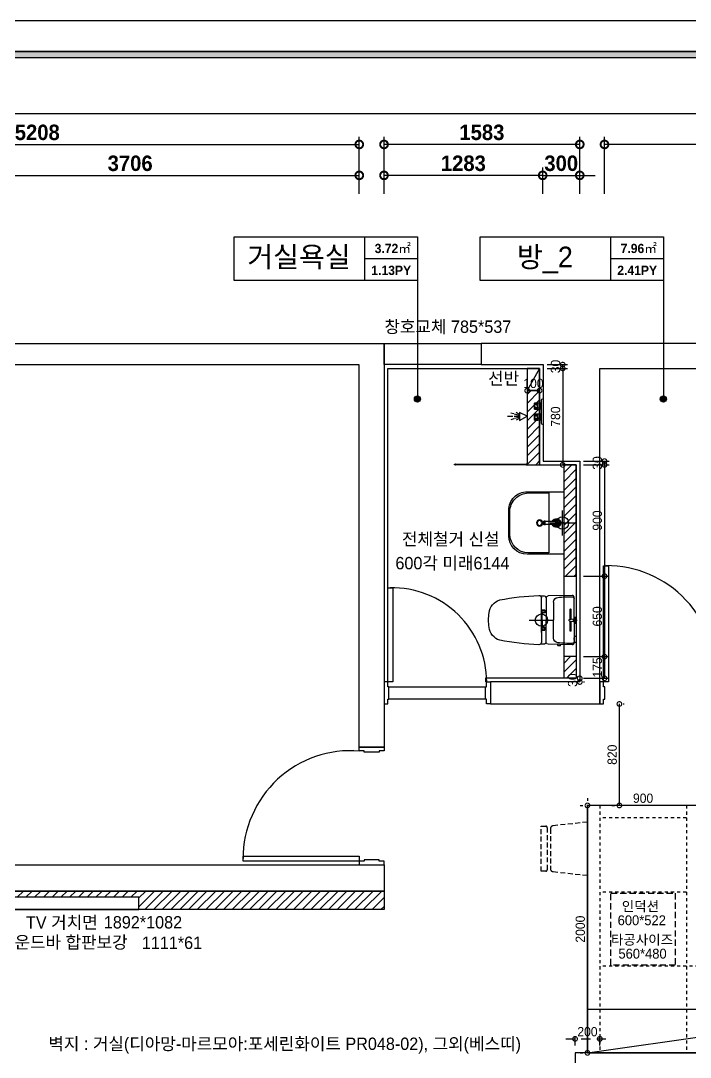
# Model space of a CAD drawing. Header units: inches. Extents: x 157163 to 245256, y -61743 to -20857.
# Drawn here: x 208200 to 213614, y -29736 to -21357 of the extents above; entities that cross this region are included whole.
import ezdxf
from ezdxf.enums import TextEntityAlignment as Align

# ---------------------------------------------------------------- set-up
doc = ezdxf.new("R2010")
doc.units = ezdxf.units.IN
doc.header["$LTSCALE"] = 50
doc.header["$MEASUREMENT"] = 0
for name, pattern in [('DASHEDX2', [1.5, 1, -0.5]), ('DH-HID2', [1.2, 0.8, -0.4]), ('HID', [2.5, 1.5, -1]), ('HID2', [1, 0.5, -0.5]), ('HIDDEN', [0.375, 0.25, -0.125])]:
    doc.linetypes.add(name, pattern=pattern)
for name, color, linetype in [('0-ELC TEXT', 7, 'Continuous'), ('03-TEXT', 3, 'Continuous'), ('03-WAL NEW', 3, 'Continuous'), ('04-WIN', 4, 'Continuous'), ('06-FUR', 6, 'Continuous'), ('07-DIM WAL', 5, 'Continuous'), ('3.기호.계단선', 30, 'Continuous'), ('BATH', 4, 'Continuous'), ('CO-BATH', 6, 'Continuous'), ('CO-DO-FR', 7, 'Continuous'), ('CO-DOOR', 8, 'Continuous'), ('F-WALL1', 2, 'Continuous'), ('fin', 5, 'Continuous'), ('FORM(YOURNAME)-1', 1, 'Continuous'), ('FORM(YOURNAME)-11', 1, 'Continuous'), ('FU-FURM', 251, 'DH-HID2'), ('HL', 6, 'HIDDEN'), ('TOILET-1', 6, 'Continuous'), ('설비', 140, 'Continuous'), ('욕실마감선', 4, 'Continuous')]:
    doc.layers.add(name, color=color, linetype=linetype)
doc.styles.add('YOURNAME', font='HY울릉도M.TTF')
doc.styles.add('넥슨고딕', font='NEXONLv1GothicBold.ttf')
doc.styles.add('스타일1', font='HY울릉도M.TTF')
doc.styles.add('코레일둥고', font='Korail_Round_Gothic_Medium.ttf')
doc.dimstyles.new('30', dxfattribs={"dimscale": 30, "dimtxt": 2.5, "dimasz": 2.5, "dimexe": 1.25, "dimexo": 2, "dimtad": 1, "dimdec": 0, "dimtxsty": '스타일1', "dimblk": 'DOTSMALL', "dimcen": 2.5, "dimclrd": 1, "dimclre": 1, "dimclrt": 7, "dimadec": 0, "dimazin": 0, "dimtfac": 1, "dimtdec": 0, "dimtix": 1, "dimtmove": 0, "dimatfit": 3, "dimldrblk": 'DOTSMALL', "dimfxl": 1.25, "dimarcsym": 0})
doc.dimstyles.new('50', dxfattribs={"dimscale": 50, "dimtxt": 2.5, "dimasz": 2.5, "dimexe": 1.25, "dimexo": 2, "dimtad": 1, "dimdec": 0, "dimtxsty": '넥슨고딕', "dimblk": 'DOTSMALL', "dimcen": 2.5, "dimclrd": 1, "dimclre": 1, "dimclrt": 7, "dimadec": 0, "dimazin": 0, "dimtfac": 1, "dimtdec": 0, "dimtix": 1, "dimtmove": 0, "dimatfit": 3, "dimldrblk": 'DOTSMALL', "dimfxl": 1.25, "dimarcsym": 0})

# ---------------------------------------------------------------- blocks, each defined once
blk = doc.blocks.new('FORM-ELEVATION')
at = {"layer": 'FORM(YOURNAME)-11'}
h = blk.add_hatch(color=256, dxfattribs=at)
h.dxf.hatch_style = 1
h.paths.add_polyline_path([(-10309, 35708), (71691, 35708), (71691, 35508), (-10309, 35508)])
h.paths.add_polyline_path([(-10309, -21492), (71691, -21492), (71691, -21692), (-10309, -21692)])
at = {"layer": 'Defpoints', "color": 158}
for points in [[(-10309, -21692), (71691, -21692), (71691, 35708), (-10309, 35708)], [(-8309, 33708), (61071, 33708), (61071, -19692), (-8309, -19692)]]:
    blk.add_lwpolyline(points, close=True, dxfattribs=at)
at = {"layer": 'FORM(YOURNAME)-11', "color": 250}
blk.add_lwpolyline([(-11309, -22692), (72691, -22692), (72691, 36708), (-11309, 36708)], close=True, dxfattribs=at)
at = {"layer": 'FORM(YOURNAME)-11'}
blk.add_lwpolyline([(-10309, 35708), (71691, 35708), (71691, 35508), (-10309, 35508)], close=True, dxfattribs=at)
at = {"layer": 'FORM(YOURNAME)-11', "color": 3, "style": 'YOURNAME'}
for tag, height, p in [('1', 450, (71041, -1219)), ('2', 450, (71041, -1863)), ('3', 450, (71041, -3150)), ('4', 450, (71041, -5081)), ('5', 515, (71041, -7398)), ('6', 515, (71041, -9650)), ('7', 515, (71041, -11903)), ('8', 515, (71041, -14155)), ('9', 515, (71041, -16408)), ('10', 515, (66791, -18596)), ('11', 515, (71041, -18660)), ('12', 515, (66791, -20848)), ('13', 515, (71041, -20848))]:
    blk.add_attdef(tag, text='', height=height, dxfattribs=at).set_placement(p, align=Align.MIDDLE_RIGHT)
blk = doc.blocks.new('_DOTSMALL')
at = {"color": 0, "linetype": 'ByBlock', "const_width": 0.5}
blk.add_lwpolyline([(-0.0625, 0, 1), (0.0625, 0, 1)], format="xyb", close=True, dxfattribs=at)
blk = doc.blocks.new('*D36')
at = {"layer": '07-DIM WAL', "color": 1, "lineweight": -2, "transparency": 16777216}
for p, q in [((207231.3, -22756.9), (207231.3, -22544.4)), ((207231.3, -22606.9), (210937.3, -22606.9)), ((210937.3, -22756.9), (210937.3, -22544.4))]:
    blk.add_line(p, q, dxfattribs=at)
at = {"layer": 'Defpoints', "color": 0, "transparency": 16777216}
for p in [(210937.3, -22606.9), (207231.3, -22856.9), (210937.3, -22856.9)]:
    blk.add_point(p, dxfattribs=at)
at = {"layer": '07-DIM WAL', "color": 1, "lineweight": -2, "transparency": 16777216, "xscale": 125, "yscale": 125, "zscale": 125, "rotation": 180}
blk.add_blockref('_DOTSMALL', (207231.3, -22606.9), dxfattribs=at)
at = {"layer": '07-DIM WAL', "color": 1, "lineweight": -2, "transparency": 16777216, "xscale": 125, "yscale": 125, "zscale": 125}
blk.add_blockref('_DOTSMALL', (210937.3, -22606.9), dxfattribs=at)
at = {"layer": '07-DIM WAL', "color": 7, "transparency": 16777216, "insert": (209084.3, -22510), "char_height": 125, "attachment_point": 5, "style": '넥슨고딕'}
blk.add_mtext('3706', dxfattribs=at)
blk = doc.blocks.new('*D37')
at = {"layer": '07-DIM WAL', "color": 1, "lineweight": -2, "transparency": 16777216}
for p, q in [((205729.3, -22756.9), (205729.3, -22294.4)), ((205729.3, -22356.9), (210937.3, -22356.9)), ((210937.3, -22756.9), (210937.3, -22294.4))]:
    blk.add_line(p, q, dxfattribs=at)
at = {"layer": 'Defpoints', "color": 0, "transparency": 16777216}
for p in [(210937.3, -22356.9), (205729.3, -22856.9), (210937.3, -22856.9)]:
    blk.add_point(p, dxfattribs=at)
at = {"layer": '07-DIM WAL', "color": 1, "lineweight": -2, "transparency": 16777216, "xscale": 125, "yscale": 125, "zscale": 125, "rotation": 180}
blk.add_blockref('_DOTSMALL', (205729.3, -22356.9), dxfattribs=at)
at = {"layer": '07-DIM WAL', "color": 1, "lineweight": -2, "transparency": 16777216, "xscale": 125, "yscale": 125, "zscale": 125}
blk.add_blockref('_DOTSMALL', (210937.3, -22356.9), dxfattribs=at)
at = {"layer": '07-DIM WAL', "color": 7, "transparency": 16777216, "insert": (208333.3, -22260), "char_height": 125, "attachment_point": 5, "style": '넥슨고딕'}
blk.add_mtext('5208', dxfattribs=at)
blk = doc.blocks.new('*D40')
at = {"layer": '07-DIM WAL', "color": 1, "lineweight": -2, "transparency": 16777216}
for p, q in [((212920.3, -22756.9), (212920.3, -22294.4)), ((216060.3, -22356.9), (212920.3, -22356.9)), ((216060.3, -22756.9), (216060.3, -22294.4))]:
    blk.add_line(p, q, dxfattribs=at)
at = {"layer": 'Defpoints', "color": 0, "transparency": 16777216}
for p in [(212920.3, -22356.9), (212920.3, -22856.9), (216060.3, -22856.9)]:
    blk.add_point(p, dxfattribs=at)
at = {"layer": '07-DIM WAL', "color": 1, "lineweight": -2, "transparency": 16777216, "xscale": 125, "yscale": 125, "zscale": 125, "rotation": 180}
blk.add_blockref('_DOTSMALL', (212920.3, -22356.9), dxfattribs=at)
at = {"layer": '07-DIM WAL', "color": 1, "lineweight": -2, "transparency": 16777216, "xscale": 125, "yscale": 125, "zscale": 125}
blk.add_blockref('_DOTSMALL', (216060.3, -22356.9), dxfattribs=at)
at = {"layer": '07-DIM WAL', "color": 7, "transparency": 16777216, "insert": (214490.3, -22260), "char_height": 125, "attachment_point": 5, "style": '넥슨고딕'}
blk.add_mtext('3140', dxfattribs=at)
blk = doc.blocks.new('*D41')
at = {"layer": '07-DIM WAL', "color": 1, "lineweight": -2, "transparency": 16777216}
for p, q in [((211137.3, -22756.9), (211137.3, -22294.4)), ((212720.3, -22356.9), (211137.3, -22356.9)), ((212720.3, -22756.9), (212720.3, -22294.4))]:
    blk.add_line(p, q, dxfattribs=at)
at = {"layer": 'Defpoints', "color": 0, "transparency": 16777216}
for p in [(211137.3, -22356.9), (211137.3, -22856.9), (212720.3, -22856.9)]:
    blk.add_point(p, dxfattribs=at)
at = {"layer": '07-DIM WAL', "color": 1, "lineweight": -2, "transparency": 16777216, "xscale": 125, "yscale": 125, "zscale": 125, "rotation": 180}
blk.add_blockref('_DOTSMALL', (211137.3, -22356.9), dxfattribs=at)
at = {"layer": '07-DIM WAL', "color": 1, "lineweight": -2, "transparency": 16777216, "xscale": 125, "yscale": 125, "zscale": 125}
blk.add_blockref('_DOTSMALL', (212720.3, -22356.9), dxfattribs=at)
at = {"layer": '07-DIM WAL', "color": 7, "transparency": 16777216, "insert": (211928.8, -22260), "char_height": 125, "attachment_point": 5, "style": '넥슨고딕'}
blk.add_mtext('1583', dxfattribs=at)
blk = doc.blocks.new('*D42')
at = {"layer": '07-DIM WAL', "color": 1, "lineweight": -2, "transparency": 16777216}
for p, q in [((212420.3, -22606.9), (212295.3, -22606.9)), ((212420.3, -22756.9), (212420.3, -22544.4)), ((212420.3, -22606.9), (212720.3, -22606.9)), ((212720.3, -22756.9), (212720.3, -22544.4)), ((212720.3, -22606.9), (212845.3, -22606.9))]:
    blk.add_line(p, q, dxfattribs=at)
at = {"layer": 'Defpoints', "color": 0, "transparency": 16777216}
for p in [(212720.3, -22606.9), (212420.3, -22856.9), (212720.3, -22856.9)]:
    blk.add_point(p, dxfattribs=at)
at = {"layer": '07-DIM WAL', "color": 1, "lineweight": -2, "transparency": 16777216, "xscale": 125, "yscale": 125, "zscale": 125}
blk.add_blockref('_DOTSMALL', (212420.3, -22606.9), dxfattribs=at)
at = {"layer": '07-DIM WAL', "color": 1, "lineweight": -2, "transparency": 16777216, "xscale": 125, "yscale": 125, "zscale": 125, "rotation": 180}
blk.add_blockref('_DOTSMALL', (212720.3, -22606.9), dxfattribs=at)
at = {"layer": '07-DIM WAL', "color": 7, "transparency": 16777216, "insert": (212570.3, -22510), "char_height": 125, "attachment_point": 5, "style": '넥슨고딕'}
blk.add_mtext('300', dxfattribs=at)
blk = doc.blocks.new('*D43')
at = {"layer": '07-DIM WAL', "color": 1, "lineweight": -2, "transparency": 16777216}
for p, q in [((211137.3, -22756.9), (211137.3, -22544.4)), ((212420.3, -22606.9), (211137.3, -22606.9)), ((212420.3, -22756.9), (212420.3, -22544.4))]:
    blk.add_line(p, q, dxfattribs=at)
at = {"layer": 'Defpoints', "color": 0, "transparency": 16777216}
for p in [(211137.3, -22606.9), (211137.3, -22856.9), (212420.3, -22856.9)]:
    blk.add_point(p, dxfattribs=at)
at = {"layer": '07-DIM WAL', "color": 1, "lineweight": -2, "transparency": 16777216, "xscale": 125, "yscale": 125, "zscale": 125, "rotation": 180}
blk.add_blockref('_DOTSMALL', (211137.3, -22606.9), dxfattribs=at)
at = {"layer": '07-DIM WAL', "color": 1, "lineweight": -2, "transparency": 16777216, "xscale": 125, "yscale": 125, "zscale": 125}
blk.add_blockref('_DOTSMALL', (212420.3, -22606.9), dxfattribs=at)
at = {"layer": '07-DIM WAL', "color": 7, "transparency": 16777216, "insert": (211778.8, -22510), "char_height": 125, "attachment_point": 5, "style": '넥슨고딕'}
blk.add_mtext('1283', dxfattribs=at)
blk = doc.blocks.new('A$C004A4CAE')
at = {"layer": 'fin', "color": 6}
for p, q in [((0, 0), (0, 5)), ((200, 15), (10, 15)), ((36, 69), (36, 70)), ((84, 69), (36, 69)), ((51, 63), (36, 63)), ((51, 57), (36, 57)), ((51, 51), (36, 51)), ((36, 23), (36, 45)), ((84, 45), (36, 45)), ((82, 72), (38, 72)), ((82, 21), (38, 21)), ((43, 15), (43, 21)), ((84, 63), (69, 63)), ((84, 57), (69, 57)), ((84, 51), (69, 51)), ((77, 15), (77, 21)), ((84, 69), (84, 70)), ((84, 23), (84, 45)), ((126, 69), (126, 70)), ((174, 69), (126, 69)), ((141, 63), (126, 63)), ((141, 57), (126, 57)), ((141, 51), (126, 51)), ((174, 45), (126, 45)), ((126, 23), (126, 45)), ((172, 72), (128, 72)), ((172, 21), (128, 21)), ((133, 15), (133, 21)), ((174, 63), (159, 63)), ((174, 57), (159, 57)), ((174, 51), (159, 51)), ((167, 15), (167, 21)), ((174, 69), (174, 70)), ((174, 23), (174, 45)), ((210, 0), (210, 5))]:
    blk.add_line(p, q, dxfattribs=at)
for centre, radius, start, end in [((10, 5), 10, 90, 180), ((36, 66), 3, 90, 270), ((36, 60), 3, 90, 270), ((36, 54), 3, 90, 270), ((36, 48), 3, 90, 270), ((38, 70), 2, 90, 180), ((38, 23), 2, 180, 270), ((51, 66), 3, 90, 270), ((51, 60), 3, 90, 270), ((51, 54), 3, 90, 270), ((51, 48), 3, 90, 270), ((69, 66), 3, 270, 90), ((69, 60), 3, 270, 90), ((69, 54), 3, 270, 90), ((69, 48), 3, 270, 90), ((82, 70), 2, 0, 90), ((82, 23), 2, 270, 0), ((84, 66), 3, 270, 90), ((84, 60), 3, 270, 90), ((84, 54), 3, 270, 90), ((84, 48), 3, 270, 90), ((126, 66), 3, 90, 270), ((126, 60), 3, 90, 270), ((126, 54), 3, 90, 270), ((126, 48), 3, 90, 270), ((128, 70), 2, 90, 180), ((128, 23), 2, 180, 270), ((141, 66), 3, 90, 270), ((141, 60), 3, 90, 270), ((141, 54), 3, 90, 270), ((141, 48), 3, 90, 270), ((159, 66), 3, 270, 90), ((159, 60), 3, 270, 90), ((159, 54), 3, 270, 90), ((159, 48), 3, 270, 90), ((172, 70), 2, 0, 90), ((172, 23), 2, 270, 0), ((174, 66), 3, 270, 90), ((174, 60), 3, 270, 90), ((174, 54), 3, 270, 90), ((174, 48), 3, 270, 90), ((200, 5), 10, 0, 90)]:
    blk.add_arc(centre, radius, start, end, dxfattribs=at)
blk = doc.blocks.new('VUDAUSEH')
at = {"layer": '04-WIN'}
blk.add_lwpolyline([(211922.3, -24136.9), (211137.3, -24136.9), (211137.3, -23965.9), (211922.3, -23965.9)], close=True, dxfattribs=at)
at = {"layer": '3.기호.계단선'}
for p, q in [((212580.3, -25516.9), (212580.3, -25316.9)), ((212480.3, -25416.9), (212680.3, -25416.9)), ((212410.3, -26301.9), (212410.3, -26101.9)), ((212310.3, -26201.9), (212510.3, -26201.9))]:
    blk.add_line(p, q, dxfattribs=at)
for centre in [(212580.3, -25416.9), (212410.3, -26201.9)]:
    blk.add_circle(centre, 50, dxfattribs=at)
at = {"layer": 'CO-DO-FR'}
for points in [[(211137.3, -26701.9), (211137.3, -26879.9), (211167.3, -26879.9), (211167.3, -26839.9), (211177.3, -26839.9), (211177.3, -26741.9), (211167.3, -26741.9), (211167.3, -26701.9), (211137.3, -26701.9)], [(211997.3, -26701.9), (211997.3, -26879.9), (211967.3, -26879.9), (211967.3, -26839.9), (211957.3, -26839.9), (211957.3, -26741.9), (211967.3, -26741.9), (211967.3, -26701.9), (211997.3, -26701.9)], [(212882.3, -26701.9), (212882.3, -26879.9), (212912.3, -26879.9), (212912.3, -26839.9), (212922.3, -26839.9), (212922.3, -26741.9), (212912.3, -26741.9), (212912.3, -26701.9), (212882.3, -26701.9)], [(210937.3, -27229.9), (211137.3, -27229.9), (211137.3, -27259.9), (211097.3, -27259.9), (211097.3, -27269.9), (210977.3, -27269.9), (210977.3, -27259.9), (210937.3, -27259.9), (210937.3, -27229.9)], [(210937.3, -28179.9), (211137.3, -28179.9), (211137.3, -28149.9), (211097.3, -28149.9), (211097.3, -28139.9), (210977.3, -28139.9), (210977.3, -28149.9), (210937.3, -28149.9), (210937.3, -28179.9)]]:
    blk.add_lwpolyline(points, close=True, dxfattribs=at)
at = {"layer": 'CO-DOOR'}
for p, q in [((211177.3, -26741.9), (211957.3, -26741.9)), ((211957.3, -26839.9), (211177.3, -26839.9))]:
    blk.add_line(p, q, dxfattribs=at)
for points in [[(212952.3, -25761.9), (212952.3, -26701.9), (212912.3, -26701.9), (212912.3, -25761.9)], [(211207.3, -25940.9), (211207.3, -26701.9), (211167.3, -26701.9), (211167.3, -25940.9)], [(209997.3, -28109.9), (210937.3, -28109.9), (210937.3, -28149.9), (209997.3, -28149.9)]]:
    blk.add_lwpolyline(points, close=True, dxfattribs=at)
for centre, radius, start, end in [((212936.7, -26643.4), 881.6, 356.19912, 90.28382), ((211203.3, -26704.8), 764.1, 0.2166, 91.19621), ((210868, -28127.8), 870.6, 85.43059, 180.1399)]:
    blk.add_arc(centre, radius, start, end, dxfattribs=at)
at = {"layer": 'F-WALL1'}
for p, q in [((217024.3, -23965.9), (211922.3, -23965.9)), ((212882.3, -24167.9), (216011.3, -24167.9)), ((212882.3, -26879.9), (212882.3, -24167.9)), ((205830.3, -28179.9), (211137.3, -28179.9)), ((211137.3, -28179.9), (211137.3, -28391.9)), ((211137.3, -28391.9), (205917.3, -28391.9))]:
    blk.add_line(p, q, dxfattribs=at)
for points in [[(205729.3, -24428.9), (205630.3, -24428.9), (205630.3, -23965.9), (211137.3, -23965.9), (211137.3, -27229.9), (210937.3, -27229.9), (210937.3, -24138.9), (207217.3, -24138.9), (207217.3, -24724.9), (206671.3, -24724.9), (206671.3, -24123.9), (205729.3, -24123.9), (205729.3, -24428.9)], [(211922.3, -23965.9), (211922.3, -24136.9), (212425.3, -24136.9), (212425.3, -24916.9), (212720.3, -24916.9), (212720.3, -26701.9), (211997.3, -26701.9), (211997.3, -26879.9), (212882.3, -26879.9)], [(216152.3, -28374.9), (215952.3, -28374.9), (215952.3, -29699.9), (212682.3, -29699.9), (212682.3, -29854.9), (215977.3, -29854.9), (215977.3, -30482.9), (216152.3, -30482.9), (216152.3, -29669.9), (216462.3, -29669.9), (216462.3, -28974.9), (216152.3, -28974.9), (216152.3, -28374.9)]]:
    blk.add_lwpolyline(points, dxfattribs=at)
at = {"xscale": -1, "rotation": 89.99999999999991}
blk.add_blockref('A$C004A4CAE', (212425.3, -24411.9), dxfattribs=at)
blk = doc.blocks.new('A$C4B2D31F0')
for p, q in [((168.9, 707.3), (216.9, 707.3)), ((192.9, 707.3), (192.9, 716))]:
    blk.add_line(p, q)
at = {"layer": 'fin', "color": 4}
for p, q in [((185, 690.9), (20.4, 690.9)), ((37.2, 692.3), (24.7, 692.3)), ((37.2, 692.3), (49.7, 692.3)), ((200.9, 690.9), (365.5, 690.9)), ((47.7, 523.7), (192.9, 523.7)), ((338.2, 523.7), (192.9, 523.7)), ((12.6, 465.9), (192.9, 465.9)), ((192.9, 426.6), (13.7, 426.6)), ((373.3, 465.9), (192.9, 465.9)), ((192.9, 426.6), (372.2, 426.6))]:
    blk.add_line(p, q, dxfattribs=at)
for points in [[(20.4, 690.9), (7.9, 690.9, 0.421209), (-7.1, 675.5), (-2.4, 480.5, 0.001659)], [(365.5, 690.9), (378, 690.9, -0.421209), (392.9, 675.5), (388.3, 480.5, -0.001659)], [(12.6, 465.9, 0.371724), (-1.8, 451.2, 0.003515), (-1, 420.3, 0.320541)], [(373.3, 465.9, -0.371724), (387.7, 451.2, -0.003515), (386.9, 420.3, -0.320541)]]:
    blk.add_lwpolyline(points, format="xyb", dxfattribs=at)
for centre, radius, start, end in [((1004.3, 663.1), 1000, 179.31159, 185.94375), ((20.4, 674.9), 16, 90, 179.31159), ((24.7, 707.3), 15, 180, 270), ((49.7, 707.3), 15, 270, 0), ((365.5, 674.9), 16, 0.68841, 90), ((-618.4, 663.1), 1000, 354.05625, 0.68841), ((49.4, 563.7), 40, 185.94375, 267.51291), ((336.5, 563.7), 40, 272.48709, 354.05625), ((13.7, 406.6), 20, 90, 182.3333), ((12.6, 480.9), 15, 181.36509, 270), ((372.2, 406.6), 20, 357.6667, 90), ((373.3, 480.9), 15, 270, 358.63491), ((2197.7, 495.6), 2205.9, 182.3333, 190.60807), ((-1811.8, 495.6), 2205.9, 349.39193, 357.6667), ((148.7, 128.9), 125.5, 198.2964, 263.42408), ((237.2, 128.9), 125.5, 276.57592, 341.7036), ((192.9, 405.9), 405.9, 261.69926, 270), ((192.9, 405.9), 405.9, 270, 278.30074)]:
    blk.add_arc(centre, radius, start, end, dxfattribs=at)
at = {"layer": 'HL', "linetype": 'Continuous'}
for p, q in [((168.9, 697.3), (168.9, 707.3)), ((168.9, 697.3), (216.9, 697.3)), ((186, 692.5), (180.6, 697.3)), ((181.6, 685.5), (186, 692.5)), ((187, 651.2), (181.6, 685.5)), ((181.6, 685.5), (204.3, 685.5)), ((186, 692.5), (199.9, 692.5)), ((198.9, 651.2), (204.3, 685.5)), ((199.9, 692.5), (205.3, 697.3)), ((204.3, 685.5), (199.9, 692.5)), ((216.9, 697.3), (216.9, 707.3)), ((106.4, 666.3), (184.4, 666.3)), ((106.4, 659.3), (185.5, 659.3)), ((187, 651.2), (198.9, 651.2)), ((200.4, 659.3), (279.4, 659.3)), ((201.4, 666.3), (279.4, 666.3)), ((-16, 576.9), (-16, 564.8)), ((-12, 580.9), (-4.8, 580.9)), ((-12, 560.8), (-4.3, 560.8)), ((192.9, 433.7), (146.6, 433.7)), ((192.9, 433.7), (239.3, 433.7))]:
    blk.add_line(p, q, dxfattribs=at)
for points in [[(110.4, 426.6), (110.4, 450.8, -0.414214), (114.4, 454.8), (130.9, 454.8, -0.414214), (134.9, 450.8), (134.9, 435.2), (134.9, 426.6)], [(134.9, 435.2), (144.6, 435.2, -0.414214), (146.6, 433.2), (146.6, 426.6)], [(251, 435.2), (241.3, 435.2, 0.414214), (239.3, 433.2), (239.3, 426.6)], [(275.5, 426.6), (275.5, 450.8, 0.414214), (271.5, 454.8), (255, 454.8, 0.414214), (251, 450.8), (251, 435.2), (251, 426.6)]]:
    blk.add_lwpolyline(points, format="xyb", dxfattribs=at)
for centre in [(122.9, 440.9), (262.9, 440.9)]:
    blk.add_circle(centre, 8, dxfattribs=at)
for centre, radius, start, end in [((106.4, 662.8), 3.5, 90, 270), ((279.4, 662.8), 3.5, 270, 90), ((-12, 576.9), 4, 90, 180), ((-12, 564.8), 4, 180, 270)]:
    blk.add_arc(centre, radius, start, end, dxfattribs=at)
blk = doc.blocks.new('B-003')
blk.add_line((0, 0), (0, -65))
at = {"layer": 'CO-BATH'}
for p, q in [((-252.5, 0), (-252.5, -295)), ((252.5, 0), (-252.5, 0)), ((252.5, -295), (252.5, 0)), ((-102.5, -445), (102.5, -445))]:
    blk.add_line(p, q, dxfattribs=at)
at = {"layer": 'CO-BATH', "color": 8}
for p, q in [((-12.5, -60), (-12.5, -150.5)), ((12.5, -60), (12.5, -150.5)), ((-242.5, -120), (-242.5, -285)), ((242.5, -120), (-242.5, -120)), ((-14.5, -155.5), (-14.5, -160.5)), ((-14.5, -160.5), (14.5, -160.5)), ((-13.5, -150.5), (-13.5, -155.5)), ((13.5, -150.5), (13.5, -155.5)), ((14.5, -155.5), (14.5, -160.5)), ((242.5, -285), (242.5, -120)), ((-92.5, -435), (92.5, -435))]:
    blk.add_line(p, q, dxfattribs=at)
at = {"layer": 'CO-BATH', "color": 251}
for p, q in [((-14.5, -155.5), (14.5, -155.5)), ((-13.5, -150.5), (13.5, -150.5))]:
    blk.add_line(p, q, dxfattribs=at)
at = {"layer": 'CO-BATH', "color": 8}
blk.add_circle((0, -195), 25, dxfattribs=at)
at = {"layer": 'CO-BATH', "color": 251}
blk.add_circle((0, -195), 20, dxfattribs=at)
at = {"layer": 'CO-BATH', "color": 8}
for centre, radius, start, end in [((0, -60), 35, 290.92481, 249.07514), ((0, -60), 12.5, 359.99998, 179.99998), ((-92.5, -285), 150, 180, 270), ((92.5, -285), 150, 270, 0)]:
    blk.add_arc(centre, radius, start, end, dxfattribs=at)
at = {"layer": 'CO-BATH', "color": 251}
for radius, start, end in [(30, 294.62429, 245.37566), (25, 299.99998, 239.99998), (18, 313.98294, 226.01701)]:
    blk.add_arc((0, -60), radius, start, end, dxfattribs=at)
at = {"layer": 'CO-BATH'}
for centre, start, end in [((-102.5, -295), 180, 270), ((102.5, -295), 270, 0)]:
    blk.add_arc(centre, 150, start, end, dxfattribs=at)
blk = doc.blocks.new('AC-8')
at = {"layer": 'BATH'}
for p, q in [((-51, 54), (0, 143)), ((0, 143), (45, 54)), ((45, 54), (-51, 54)), ((-25, 47), (-46, 12)), ((-14, 47), (-28, -8)), ((-2, 49), (-2, -11)), ((10, 47), (25, -8)), ((22, 47), (43, 12)), ((-31, -16), (-41, -49)), ((-2, -27), (-2, -89)), ((28, -16), (38, -49))]:
    blk.add_line(p, q, dxfattribs=at)
blk = doc.blocks.new('A$C1AC25B95')
at = {"layer": '욕실마감선', "color": 8}
for p, q in [((28, 72), (28, 75)), ((53, 74), (53, 75))]:
    blk.add_line(p, q, dxfattribs=at)
at = {"layer": 'TOILET-1', "linetype": 'Continuous', "xscale": 0.873786407766195, "yscale": 0.873786407766195, "zscale": 0.873786407766195, "rotation": 180}
blk.add_blockref('AC-8', (40, 125), dxfattribs=at)
blk = doc.blocks.new('*D45')
at = {"layer": '07-DIM WAL', "color": 1, "lineweight": -2, "transparency": 16777216}
for p, q in [((212295.3, -24286.9), (212295.3, -24309.4)), ((212395.3, -24286.9), (212395.3, -24309.4)), ((212295.3, -24346.9), (212395.3, -24346.9))]:
    blk.add_line(p, q, dxfattribs=at)
at = {"layer": 'Defpoints', "color": 0, "transparency": 16777216}
for p in [(212295.3, -24346.9), (212395.3, -24346.9), (212395.3, -24346.9)]:
    blk.add_point(p, dxfattribs=at)
at = {"layer": '07-DIM WAL', "color": 1, "lineweight": -2, "transparency": 16777216, "xscale": 75, "yscale": 75, "zscale": 75}
blk.add_blockref('_DOTSMALL', (212295.3, -24346.9), dxfattribs=at)
at = {"layer": '07-DIM WAL', "color": 1, "lineweight": -2, "transparency": 16777216, "xscale": 75, "yscale": 75, "zscale": 75, "rotation": 180}
blk.add_blockref('_DOTSMALL', (212395.3, -24346.9), dxfattribs=at)
at = {"layer": '07-DIM WAL', "color": 7, "transparency": 16777216, "insert": (212345.3, -24289.1), "char_height": 75, "attachment_point": 5, "style": '스타일1'}
blk.add_mtext('100', dxfattribs=at)
blk = doc.blocks.new('*D141')
at = {"layer": '07-DIM WAL', "color": 1, "lineweight": -2, "transparency": 16777216}
for p, q in [((213040.5, -27699.9), (213040.5, -26879.9)), ((213070.5, -26879.9), (213078, -26879.9)), ((212980.5, -27699.9), (213003, -27699.9))]:
    blk.add_line(p, q, dxfattribs=at)
at = {"layer": 'Defpoints', "color": 0, "transparency": 16777216}
for p in [(213010.5, -26879.9), (213040.5, -26879.9), (213040.5, -27699.9)]:
    blk.add_point(p, dxfattribs=at)
at = {"layer": '07-DIM WAL', "color": 1, "lineweight": -2, "transparency": 16777216, "xscale": 75, "yscale": 75, "zscale": 75}
for p, rotation in [((213040.5, -26879.9), 90), ((213040.5, -27699.9), 270)]:
    blk.add_blockref('_DOTSMALL', p, dxfattribs=dict(at, rotation=rotation))
at = {"layer": '07-DIM WAL', "color": 7, "linetype": 'HID', "transparency": 16777216, "insert": (212982.7, -27289.9), "char_height": 75, "attachment_point": 5, "rotation": 90, "style": '스타일1'}
blk.add_mtext('820', dxfattribs=at)
blk = doc.blocks.new('*D178')
at = {"layer": '07-DIM WAL', "color": 1, "lineweight": -2, "transparency": 16777216}
for p, q in [((212750.3, -24946.9), (212957.8, -24946.9)), ((212920.3, -24946.9), (212920.3, -25846.9)), ((212750.3, -25846.9), (212957.8, -25846.9))]:
    blk.add_line(p, q, dxfattribs=at)
at = {"layer": 'Defpoints', "color": 0, "transparency": 16777216}
for p in [(212690.3, -24946.9), (212690.3, -25846.9), (212920.3, -25846.9)]:
    blk.add_point(p, dxfattribs=at)
at = {"layer": '07-DIM WAL', "color": 1, "lineweight": -2, "transparency": 16777216, "xscale": 75, "yscale": 75, "zscale": 75}
for p, rotation in [((212920.3, -24946.9), 90), ((212920.3, -25846.9), 270)]:
    blk.add_blockref('_DOTSMALL', p, dxfattribs=dict(at, rotation=rotation))
at = {"layer": '07-DIM WAL', "color": 7, "transparency": 16777216, "insert": (212862.6, -25396.9), "char_height": 75, "attachment_point": 5, "rotation": 90, "style": '스타일1'}
blk.add_mtext('900', dxfattribs=at)
blk = doc.blocks.new('*D179')
at = {"layer": '07-DIM WAL', "color": 1, "lineweight": -2, "transparency": 16777216}
for p, q in [((212750.3, -25846.9), (212957.8, -25846.9)), ((212920.3, -25846.9), (212920.3, -26496.9)), ((212750.3, -26496.9), (212957.8, -26496.9))]:
    blk.add_line(p, q, dxfattribs=at)
at = {"layer": 'Defpoints', "color": 0, "transparency": 16777216}
for p in [(212690.3, -25846.9), (212690.3, -26496.9), (212920.3, -26496.9)]:
    blk.add_point(p, dxfattribs=at)
at = {"layer": '07-DIM WAL', "color": 1, "lineweight": -2, "transparency": 16777216, "xscale": 75, "yscale": 75, "zscale": 75}
for p, rotation in [((212920.3, -25846.9), 90), ((212920.3, -26496.9), 270)]:
    blk.add_blockref('_DOTSMALL', p, dxfattribs=dict(at, rotation=rotation))
at = {"layer": '07-DIM WAL', "color": 7, "transparency": 16777216, "insert": (212862.6, -26171.9), "char_height": 75, "attachment_point": 5, "rotation": 90, "style": '스타일1'}
blk.add_mtext('650', dxfattribs=at)
blk = doc.blocks.new('*D180')
at = {"layer": '07-DIM WAL', "color": 1, "lineweight": -2, "transparency": 16777216}
for p, q in [((212750.3, -26496.9), (212957.8, -26496.9)), ((212920.3, -26496.9), (212920.3, -26671.9)), ((212750.3, -26671.9), (212957.8, -26671.9))]:
    blk.add_line(p, q, dxfattribs=at)
at = {"layer": 'Defpoints', "color": 0, "transparency": 16777216}
for p in [(212690.3, -26496.9), (212690.3, -26671.9), (212920.3, -26671.9)]:
    blk.add_point(p, dxfattribs=at)
at = {"layer": '07-DIM WAL', "color": 1, "lineweight": -2, "transparency": 16777216, "xscale": 75, "yscale": 75, "zscale": 75}
for p, rotation in [((212920.3, -26496.9), 270), ((212920.3, -26671.9), 90)]:
    blk.add_blockref('_DOTSMALL', p, dxfattribs=dict(at, rotation=rotation))
at = {"layer": '07-DIM WAL', "color": 7, "transparency": 16777216, "insert": (212863.4, -26584.4), "char_height": 75, "attachment_point": 5, "rotation": 90, "style": '스타일1'}
blk.add_mtext('175', dxfattribs=at)
blk = doc.blocks.new('*D181')
at = {"layer": '07-DIM WAL', "color": 1, "lineweight": -2, "transparency": 16777216}
for p, q in [((212720.3, -26671.9), (212720.3, -26701.9)), ((212750.3, -26671.9), (212757.8, -26671.9)), ((212750.3, -26701.9), (212757.8, -26701.9))]:
    blk.add_line(p, q, dxfattribs=at)
at = {"layer": 'Defpoints', "color": 0, "transparency": 16777216}
for p in [(212690.3, -26671.9), (212690.3, -26701.9), (212720.3, -26701.9)]:
    blk.add_point(p, dxfattribs=at)
at = {"layer": '07-DIM WAL', "color": 1, "lineweight": -2, "transparency": 16777216, "xscale": 75, "yscale": 75, "zscale": 75}
for p, rotation in [((212720.3, -26671.9), 270), ((212720.3, -26701.9), 90)]:
    blk.add_blockref('_DOTSMALL', p, dxfattribs=dict(at, rotation=rotation))
at = {"layer": '07-DIM WAL', "color": 7, "transparency": 16777216, "insert": (212662.6, -26686.9), "char_height": 75, "attachment_point": 5, "rotation": 90, "style": '스타일1'}
blk.add_mtext('30', dxfattribs=at)
blk = doc.blocks.new('*D182')
at = {"layer": '07-DIM WAL', "color": 1, "lineweight": -2, "transparency": 16777216}
for p, q in [((212750.3, -24916.9), (212957.8, -24916.9)), ((212750.3, -24946.9), (212957.8, -24946.9)), ((212920.3, -24946.9), (212920.3, -24916.9))]:
    blk.add_line(p, q, dxfattribs=at)
at = {"layer": 'Defpoints', "color": 0, "transparency": 16777216}
for p in [(212690.3, -24916.9), (212690.3, -24946.9), (212920.3, -24916.9)]:
    blk.add_point(p, dxfattribs=at)
at = {"layer": '07-DIM WAL', "color": 1, "lineweight": -2, "transparency": 16777216, "xscale": 75, "yscale": 75, "zscale": 75}
for p, rotation in [((212920.3, -24916.9), 270), ((212920.3, -24946.9), 90)]:
    blk.add_blockref('_DOTSMALL', p, dxfattribs=dict(at, rotation=rotation))
at = {"layer": '07-DIM WAL', "color": 7, "transparency": 16777216, "insert": (212862.6, -24931.9), "char_height": 75, "attachment_point": 5, "rotation": 90, "style": '스타일1'}
blk.add_mtext('30', dxfattribs=at)
blk = doc.blocks.new('*D183')
at = {"layer": '07-DIM WAL', "color": 1, "lineweight": -2, "transparency": 16777216}
for p, q in [((212455.3, -24136.9), (212619.7, -24136.9)), ((212455.3, -24166.9), (212619.7, -24166.9)), ((212582.2, -24166.9), (212582.2, -24136.9))]:
    blk.add_line(p, q, dxfattribs=at)
at = {"layer": 'Defpoints', "color": 0, "transparency": 16777216}
for p in [(212395.3, -24136.9), (212395.3, -24166.9), (212582.2, -24136.9)]:
    blk.add_point(p, dxfattribs=at)
at = {"layer": '07-DIM WAL', "color": 1, "lineweight": -2, "transparency": 16777216, "xscale": 75, "yscale": 75, "zscale": 75}
for p, rotation in [((212582.2, -24136.9), 270), ((212582.2, -24166.9), 90)]:
    blk.add_blockref('_DOTSMALL', p, dxfattribs=dict(at, rotation=rotation))
at = {"layer": '07-DIM WAL', "color": 7, "transparency": 16777216, "insert": (212524.5, -24151.9), "char_height": 75, "attachment_point": 5, "rotation": 90, "style": '스타일1'}
blk.add_mtext('30', dxfattribs=at)
blk = doc.blocks.new('*D184')
at = {"layer": '07-DIM WAL', "color": 1, "lineweight": -2, "transparency": 16777216}
for p, q in [((212455.3, -24166.9), (212619.7, -24166.9)), ((212582.2, -24166.9), (212582.2, -24946.9)), ((212455.3, -24946.9), (212619.7, -24946.9))]:
    blk.add_line(p, q, dxfattribs=at)
at = {"layer": 'Defpoints', "color": 0, "transparency": 16777216}
for p in [(212395.3, -24166.9), (212395.3, -24946.9), (212582.2, -24946.9)]:
    blk.add_point(p, dxfattribs=at)
at = {"layer": '07-DIM WAL', "color": 1, "lineweight": -2, "transparency": 16777216, "xscale": 75, "yscale": 75, "zscale": 75}
for p, rotation in [((212582.2, -24166.9), 90), ((212582.2, -24946.9), 270)]:
    blk.add_blockref('_DOTSMALL', p, dxfattribs=dict(at, rotation=rotation))
at = {"layer": '07-DIM WAL', "color": 7, "transparency": 16777216, "insert": (212524.4, -24556.9), "char_height": 75, "attachment_point": 5, "rotation": 90, "style": '스타일1'}
blk.add_mtext('780', dxfattribs=at)
blk = doc.blocks.new('*D189')
at = {"layer": '07-DIM WAL', "color": 1, "lineweight": -2, "transparency": 16777216}
for p, q in [((212782.3, -29639.9), (212782.3, -29662.4)), ((215952.3, -29639.9), (215952.3, -29662.4)), ((215952.3, -29699.9), (212782.3, -29699.9))]:
    blk.add_line(p, q, dxfattribs=at)
at = {"layer": 'Defpoints', "color": 0, "transparency": 16777216}
for p in [(212782.3, -29699.9), (212782.3, -29699.9), (215952.3, -29699.9)]:
    blk.add_point(p, dxfattribs=at)
at = {"layer": '07-DIM WAL', "color": 1, "lineweight": -2, "transparency": 16777216, "xscale": 75, "yscale": 75, "zscale": 75, "rotation": 180}
blk.add_blockref('_DOTSMALL', (212782.3, -29699.9), dxfattribs=at)
at = {"layer": '07-DIM WAL', "color": 1, "lineweight": -2, "transparency": 16777216, "xscale": 75, "yscale": 75, "zscale": 75}
blk.add_blockref('_DOTSMALL', (215952.3, -29699.9), dxfattribs=at)
at = {"layer": '07-DIM WAL', "color": 7, "linetype": 'HID', "transparency": 16777216, "insert": (214367.3, -29642.1), "char_height": 75, "attachment_point": 5, "style": '스타일1'}
blk.add_mtext('3170', dxfattribs=at)
blk = doc.blocks.new('*D213')
at = {"layer": '07-DIM WAL', "color": 1, "lineweight": -2, "transparency": 16777216}
for p, q in [((212782.3, -27639.9), (212782.3, -27662.4)), ((213682.3, -27639.9), (213682.3, -27662.4)), ((213682.3, -27699.9), (212782.3, -27699.9))]:
    blk.add_line(p, q, dxfattribs=at)
at = {"layer": 'Defpoints', "color": 0, "transparency": 16777216}
for p in [(212782.3, -27699.9), (212782.3, -27699.9), (213682.3, -27699.9)]:
    blk.add_point(p, dxfattribs=at)
at = {"layer": '07-DIM WAL', "color": 1, "lineweight": -2, "transparency": 16777216, "xscale": 75, "yscale": 75, "zscale": 75, "rotation": 180}
blk.add_blockref('_DOTSMALL', (212782.3, -27699.9), dxfattribs=at)
at = {"layer": '07-DIM WAL', "color": 1, "lineweight": -2, "transparency": 16777216, "xscale": 75, "yscale": 75, "zscale": 75}
blk.add_blockref('_DOTSMALL', (213682.3, -27699.9), dxfattribs=at)
at = {"layer": '07-DIM WAL', "color": 7, "linetype": 'HID', "transparency": 16777216, "insert": (213232.3, -27642.1), "char_height": 75, "attachment_point": 5, "style": '스타일1'}
blk.add_mtext('900', dxfattribs=at)
blk = doc.blocks.new('*D214')
at = {"layer": '07-DIM WAL', "color": 1, "lineweight": -2, "transparency": 16777216}
for p, q in [((212722.3, -27699.9), (212744.8, -27699.9)), ((212782.3, -27699.9), (212782.3, -29699.9)), ((212722.3, -29699.9), (212744.8, -29699.9))]:
    blk.add_line(p, q, dxfattribs=at)
at = {"layer": 'Defpoints', "color": 0, "transparency": 16777216}
for p in [(212782.3, -27699.9), (212782.3, -29699.9), (212782.3, -29699.9)]:
    blk.add_point(p, dxfattribs=at)
at = {"layer": '07-DIM WAL', "color": 1, "lineweight": -2, "transparency": 16777216, "xscale": 75, "yscale": 75, "zscale": 75}
for p, rotation in [((212782.3, -27699.9), 90), ((212782.3, -29699.9), 270)]:
    blk.add_blockref('_DOTSMALL', p, dxfattribs=dict(at, rotation=rotation))
at = {"layer": '07-DIM WAL', "color": 7, "linetype": 'HID', "transparency": 16777216, "insert": (212724.6, -28699.9), "char_height": 75, "attachment_point": 5, "rotation": 90, "style": '스타일1'}
blk.add_mtext('2000', dxfattribs=at)
blk = doc.blocks.new('*D217')
at = {"layer": '07-DIM WAL', "color": 1, "linetype": 'HID', "lineweight": -2, "transparency": 16777216}
for p, q in [((212682.3, -29639.9), (212682.3, -29549.2)), ((212882.3, -29639.9), (212882.3, -29549.2)), ((212607.3, -29586.7), (212957.3, -29586.7))]:
    blk.add_line(p, q, dxfattribs=at)
at = {"layer": 'Defpoints', "color": 0, "transparency": 16777216}
for p in [(212882.3, -29586.7), (212682.3, -29699.9), (212882.3, -29699.9)]:
    blk.add_point(p, dxfattribs=at)
at = {"layer": '07-DIM WAL', "color": 1, "lineweight": -2, "transparency": 16777216, "xscale": 75, "yscale": 75, "zscale": 75}
blk.add_blockref('_DOTSMALL', (212682.3, -29586.7), dxfattribs=at)
at = {"layer": '07-DIM WAL', "color": 1, "lineweight": -2, "transparency": 16777216, "xscale": 75, "yscale": 75, "zscale": 75, "rotation": 180}
blk.add_blockref('_DOTSMALL', (212882.3, -29586.7), dxfattribs=at)
at = {"layer": '07-DIM WAL', "color": 7, "linetype": 'HID', "transparency": 16777216, "insert": (212782.3, -29529), "char_height": 75, "attachment_point": 5, "style": '스타일1'}
blk.add_mtext('200', dxfattribs=at)

msp = doc.modelspace()

# ---------------------------------------------------------------- hatches: boundary and pattern name
at = {"layer": '0-ELC TEXT'}
h = msp.add_hatch(color=256, dxfattribs=at)
h.dxf.hatch_style = 1
edge = h.paths.add_edge_path()
edge.add_arc((211407.5, -24414.9), 25, 90, 450)
h = msp.add_hatch(color=256, dxfattribs=at)
h.dxf.hatch_style = 1
edge = h.paths.add_edge_path()
edge.add_arc((211407.5, -24414.9), 25, 90, 450)
h = msp.add_hatch(color=256, dxfattribs=at)
h.dxf.hatch_style = 1
edge = h.paths.add_edge_path()
edge.add_arc((213396.3, -24414.9), 25, 90, 450)
h = msp.add_hatch(color=256, dxfattribs=at)
h.dxf.hatch_style = 1
edge = h.paths.add_edge_path()
edge.add_arc((213396.3, -24414.9), 25, 90, 450)
at = {"layer": '03-WAL NEW'}
h = msp.add_hatch(dxfattribs=at)
h.set_pattern_fill('_USER', color=256, scale=50, angle=225, pattern_type=0)
h.set_pattern_definition([(225, (-5327.903, -25274.146), (35.355339, -35.355339), [])])
h.paths.add_polyline_path([(212395.3, -24346.9), (212295.3, -24346.9), (212295.3, -24946.9), (212395.3, -24946.9)])
h = msp.add_hatch(dxfattribs=at)
h.set_pattern_fill('_USER', color=8, scale=50, angle=225, pattern_type=0)
h.set_pattern_definition([(225, (-5032.903, -27604.146), (35.355339, -35.355339), [])])
h.paths.add_polyline_path([(212690.3, -24946.9), (212590.3, -24946.9), (212590.3, -25846.9), (212690.3, -25846.9)])
h = msp.add_hatch(dxfattribs=at)
h.set_pattern_fill('_USER', color=8, scale=50, angle=225, pattern_type=0)
h.set_pattern_definition([(225, (-30, 41), (35.355339, -35.355339), [])])
h.paths.add_polyline_path([(212690.3, -26671.9), (212590.3, -26671.9), (212590.3, -26496.9), (212690.3, -26496.9)])
h = msp.add_hatch(dxfattribs=at)
h.set_pattern_fill('_USER', color=256, scale=50, angle=225, pattern_type=0)
h.set_pattern_definition([(225, (-5002.903, -27645.146), (35.355339, -35.355339), [])])
h.paths.add_polyline_path([(209154.8, -28541.9), (211137.3, -28541.9), (211137.3, -28391.9), (205972.3, -28391.9), (205972.3, -28541.9), (207954.8, -28541.9), (207954.8, -28441.9), (209154.8, -28441.9)])

# ---------------------------------------------------------------- linework, layer by layer
at = {"layer": '0-ELC TEXT'}
for p, q in [((210982.8, -23457), (210982.8, -23103.3)), ((212971.6, -23457), (212971.6, -23103.3)), ((210982.8, -23280.2), (211407.5, -23280.2)), ((212971.6, -23280.2), (213396.3, -23280.2)), ((211407.5, -23457), (211407.5, -24414.9)), ((213396.3, -23457), (213396.3, -24414.9))]:
    msp.add_line(p, q, dxfattribs=at)
for points in [[(209925.6, -23103.3), (211407.5, -23103.3), (211407.5, -23457), (209925.6, -23457)], [(211914.4, -23103.3), (213396.3, -23103.3), (213396.3, -23457), (211914.4, -23457)]]:
    msp.add_lwpolyline(points, close=True, dxfattribs=at)
for centre in [(211407.5, -24414.9), (211407.5, -24414.9), (213396.3, -24414.9), (213396.3, -24414.9)]:
    msp.add_circle(centre, 25, dxfattribs=at)
at = {"layer": '03-WAL NEW'}
for p, q in [((212590.3, -25846.9), (212590.3, -26671.9)), ((212690.3, -26496.9), (212590.3, -26496.9))]:
    msp.add_line(p, q, dxfattribs=at)
for points in [[(212295.3, -24946.9), (212395.3, -24946.9), (212395.3, -24346.9), (212295.3, -24346.9)], [(207954.8, -28541.9), (209154.8, -28541.9), (209154.8, -28441.9), (207954.8, -28441.9)]]:
    msp.add_lwpolyline(points, close=True, dxfattribs=at)
for points in [[(212690.3, -24946.9), (212590.3, -24946.9), (212590.3, -25846.9), (212690.3, -25846.9), (212690.3, -24946.9)], [(211137.3, -28391.9), (211137.3, -28541.9), (205972.3, -28541.9), (205972.3, -28391.9), (211137.3, -28391.9)]]:
    msp.add_lwpolyline(points, dxfattribs=at)
at = {"layer": '06-FUR'}
for p, q in [((212395.3, -24166.9), (212295.3, -24346.9)), ((212782.3, -29699.9), (215252.3, -29349.9))]:
    msp.add_line(p, q, dxfattribs=at)
at = {"layer": '06-FUR', "color": 8, "linetype": 'HID2'}
for p, q in [((212882.3, -27699.9), (212882.3, -29699.9)), ((213582.3, -27699.9), (213582.3, -29699.9)), ((213582.3, -27799.9), (212882.3, -27799.9)), ((213582.3, -28399.9), (212882.3, -28399.9)), ((213582.3, -28999.9), (212882.3, -28999.9)), ((213682.3, -28999.9), (213582.3, -28999.9))]:
    msp.add_line(p, q, dxfattribs=at)
at = {"layer": '06-FUR'}
for points in [[(212295.3, -24346.9), (212395.3, -24346.9), (212395.3, -24166.9), (212295.3, -24166.9)], [(215252.3, -29349.9), (212782.3, -29349.9), (212782.3, -29699.9), (215252.3, -29699.9)]]:
    msp.add_lwpolyline(points, close=True, dxfattribs=at)
msp.add_lwpolyline([(212782.3, -27699.9), (212782.3, -29699.9), (215952.3, -29699.9), (215952.3, -28999.9), (213682.3, -28999.9), (213682.3, -27699.9), (212782.3, -27699.9)], dxfattribs=at)
at = {"layer": '06-FUR', "color": 7, "linetype": 'DASHEDX2'}
msp.add_lwpolyline([(212972.3, -28989.9), (212972.3, -28409.9), (213492.3, -28409.9), (213492.3, -28989.9)], close=True, dxfattribs=at)
at = {"layer": 'CO-BATH'}
for p, q in [((212289.3, -24943.1), (211718.3, -24943.1)), ((212289.3, -24944.6), (211718.3, -24944.6))]:
    msp.add_line(p, q, dxfattribs=at)
for points in [[(211707.3, -24940.9), (211716.3, -24940.9), (211716.3, -24942.4), (211713.3, -24942.4), (211713.3, -24945.4), (211716.3, -24945.4), (211716.3, -24946.9), (211707.3, -24946.9)], [(212295.3, -24940.9), (212286.3, -24940.9), (212286.3, -24942.4), (212289.3, -24942.4), (212289.3, -24945.4), (212286.3, -24945.4), (212286.3, -24946.9), (212295.3, -24946.9)]]:
    msp.add_lwpolyline(points, close=True, dxfattribs=at)
at = {"layer": 'CO-BATH', "color": 8}
msp.add_lwpolyline([(212295.3, -24940.9), (212295.3, -24946.9), (211712.3, -24946.9), (211712.3, -24940.9)], close=True, dxfattribs=at)
at = {"layer": 'FU-FURM'}
for p, q in [((212407.3, -28232.4), (212407.3, -27867.3)), ((212407.3, -27867.3), (212444.8, -27867.3)), ((212457.3, -27879.8), (212457.3, -28219.9)), ((212482.3, -27889.2), (212482.3, -28219.9)), ((212782.3, -27834.8), (212504, -27864.4)), ((212444.8, -28232.4), (212407.3, -28232.4)), ((212504, -28235.3), (212782.3, -28264.9))]:
    msp.add_line(p, q, dxfattribs=at)
for centre, radius, start, end in [((212444.8, -27879.8), 12.5, 0, 90), ((212507.3, -27889.2), 25, 97.59464, 180), ((212444.8, -28219.9), 12.5, 270, 0), ((212507.3, -28210.5), 25, 180, 262.40536)]:
    msp.add_arc(centre, radius, start, end, dxfattribs=at)
at = {"layer": '설비', "color": 140, "linetype": 'HID', "const_width": 10}
msp.add_lwpolyline([(212782.3, -29699.9), (215952.3, -29699.9), (215952.3, -28023.9), (215252.3, -28023.9), (215252.3, -28999.9), (213682.3, -28999.9), (213682.3, -27699.9), (212782.3, -27699.9), (212782.3, -29699.9)], dxfattribs=at)
at = {"layer": '욕실마감선'}
msp.add_line((211958.3, -26671.9), (211958.3, -26701.9), dxfattribs=at)
msp.add_lwpolyline([(211167.3, -26701.9), (211167.3, -24166.9), (212395.3, -24166.9), (212395.3, -24946.9), (212690.3, -24946.9), (212690.3, -26671.9), (211958.3, -26671.9)], dxfattribs=at)

# ---------------------------------------------------------------- block references
msp.add_blockref('VUDAUSEH', (0, 0))
at = {"xscale": -1, "rotation": 270}
msp.add_blockref('A$C4B2D31F0', (211983.1, -26394.8), dxfattribs=at)
at = {"layer": '06-FUR', "xscale": -0.7874015748031495, "yscale": 0.7874015748031495, "zscale": 0.7874015748031495, "rotation": 89.99999999999997}
msp.add_blockref('A$C1AC25B95', (212295.3, -24522.6), dxfattribs=at)
at = {"layer": '07-DIM WAL', "xscale": -1, "rotation": 270}
msp.add_blockref('B-003', (212590.3, -25416.9), dxfattribs=at)
at = {"layer": 'FORM(YOURNAME)-1', "xscale": 0.2500000000000001, "yscale": 0.2500000000000001, "zscale": 0.2500000000000001}
msp.add_blockref('FORM-ELEVATION', (205083.5, -30533.9), dxfattribs=at)

# ---------------------------------------------------------------- texts
at = {"layer": '0-ELC TEXT', "style": '코레일둥고'}
for s, p in [('창호교체 785*537', (211140.7, -23880)), ('선반', (211979, -24298.6)), ('전체철거 신설', (211282.2, -25597)), ('TV 거치면', (208242, -28695.3)), ('1892*1082', (208871.6, -28694.5)), ('하단 사운드바 합판보강', (207736.8, -28856)), ('1111*61', (209178.8, -28860.2))]:
    msp.add_text(s, height=100, dxfattribs=at).set_placement(p)
at = {"layer": '0-ELC TEXT', "color": 7, "linetype": 'DASHEDX2', "style": '코레일둥고'}
for s, p in [('인덕션', (213060.1, -28555.4)), ('600*522', (213026.5, -28668.2)), ('타공사이즈', (212972.8, -28825.4)), ('560*480', (213032.8, -28938.1))]:
    msp.add_text(s, height=80, dxfattribs=at).set_placement(p)
at = {"layer": '03-TEXT'}
for s, height, style, p in [('거실욕실', 166.67, '코레일둥고', (210449.8, -23349.6)), ('3.72㎡', 75, '넥슨고딕', (211208.4, -23235.1)), ('방_2', 166.67, '코레일둥고', (212438.6, -23349.6)), ('7.96㎡', 75, '넥슨고딕', (213197.3, -23235.1)), ('1.13PY', 75, '넥슨고딕', (211195.6, -23411.9)), ('2.41PY', 75, '넥슨고딕', (213184.5, -23411.9))]:
    msp.add_text(s, height=height, dxfattribs=dict(at, style=style)).set_placement(p, align=Align.CENTER)
at = {"layer": '설비', "color": 140, "style": '코레일둥고'}
for s, p in [('600각 미래6144', (211229.5, -25791.4)), ('벽지 : 거실(디아망-마르모아:포세린화이트 PR048-02), 그외(베스띠)', (208422.9, -29676.6))]:
    msp.add_text(s, height=100, dxfattribs=at).set_placement(p)

# ---------------------------------------------------------------- dimensions: what is measured, and where the dimension line sits
at = {"layer": '07-DIM WAL'}
for base, p1, p2, dimstyle, picture, middle in [((210937.3, -22356.9), (205729.3, -22856.9), (210937.3, -22856.9), '50', '*D37', (208333.3, -22260)), ((211137.3, -22356.9), (212720.3, -22856.9), (211137.3, -22856.9), '50', '*D41', (211928.8, -22260)), ((212920.3, -22356.9), (216060.3, -22856.9), (212920.3, -22856.9), '50', '*D40', (214490.3, -22260)), ((210937.3, -22606.9), (207231.3, -22856.9), (210937.3, -22856.9), '50', '*D36', (209084.3, -22510)), ((211137.3, -22606.9), (212420.3, -22856.9), (211137.3, -22856.9), '50', '*D43', (211778.8, -22510)), ((212720.3, -22606.9), (212420.3, -22856.9), (212720.3, -22856.9), '50', '*D42', (212570.3, -22510)), ((212395.3, -24346.9), (212295.3, -24346.9), (212395.3, -24346.9), '30', '*D45', (212345.3, -24289.1)), ((212782.3, -27699.9), (213682.3, -27699.9), (212782.3, -27699.9), '30', '*D213', (213232.3, -27642.1))]:
    dim = msp.add_linear_dim(base=base, p1=p1, p2=p2, dimstyle=dimstyle, dxfattribs=at)
    dim.commit()
    dim.dimension.update_dxf_attribs({"geometry": picture, "text_midpoint": middle})
for base, p1, p2, picture, middle in [((212582.2, -24136.9), (212395.3, -24166.9), (212395.3, -24136.9), '*D183', (212524.5, -24151.9)), ((212582.2, -24946.9), (212395.3, -24166.9), (212395.3, -24946.9), '*D184', (212524.4, -24556.9)), ((212920.3, -24916.9), (212690.3, -24946.9), (212690.3, -24916.9), '*D182', (212862.6, -24931.9)), ((212920.3, -25846.9), (212690.3, -24946.9), (212690.3, -25846.9), '*D178', (212862.6, -25396.9)), ((212920.3, -26496.9), (212690.3, -25846.9), (212690.3, -26496.9), '*D179', (212862.6, -26171.9)), ((212920.3, -26671.9), (212690.3, -26496.9), (212690.3, -26671.9), '*D180', (212863.4, -26584.4)), ((212720.3, -26701.9), (212690.3, -26671.9), (212690.3, -26701.9), '*D181', (212662.6, -26686.9)), ((213040.5, -26879.9), (213040.5, -27699.9), (213010.5, -26879.9), '*D141', (212982.7, -27289.9)), ((212782.3, -29699.9), (212782.3, -27699.9), (212782.3, -29699.9), '*D214', (212724.6, -28699.9))]:
    dim = msp.add_linear_dim(base=base, p1=p1, p2=p2, angle=90, dimstyle='30', dxfattribs=at)
    dim.commit()
    dim.dimension.update_dxf_attribs({"geometry": picture, "text_midpoint": middle})
at = {"layer": '07-DIM WAL', "linetype": 'HID'}
dim = msp.add_linear_dim(base=(212882.3, -29586.7), p1=(212682.3, -29699.9), p2=(212882.3, -29699.9), dimstyle='30', dxfattribs=at)
dim.commit()
dim.dimension.update_dxf_attribs({"geometry": '*D217', "text_midpoint": (212782.3, -29529)})
at = {"layer": '07-DIM WAL'}
dim = msp.add_linear_dim(base=(212782.3, -29699.9), p1=(215952.3, -29699.9), p2=(212782.3, -29699.9), dimstyle='30', override={"dimtfill": 0}, dxfattribs=at)
dim.commit()
dim.dimension.update_dxf_attribs({"geometry": '*D189', "text_midpoint": (214367.3, -29642.1)})

doc.saveas('drawing.dxf')
